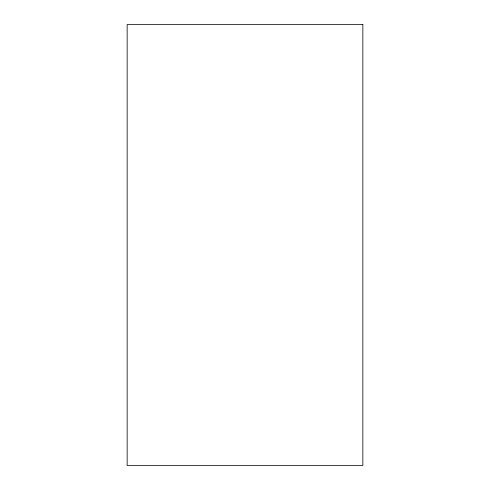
<?xml version="1.0" encoding="UTF-8"?>
<svg xmlns="http://www.w3.org/2000/svg" width="490" height="490" viewBox="0 0 490 490"><rect width="100%" height="100%" fill="white"/><g stroke="black" fill="none" stroke-linecap="round" stroke-linejoin="round"><path stroke-width="0.73" d="M362.851 24.5L127.149 24.5L127.149 465.5L362.851 465.5L362.851 24.5"/></g></svg>
